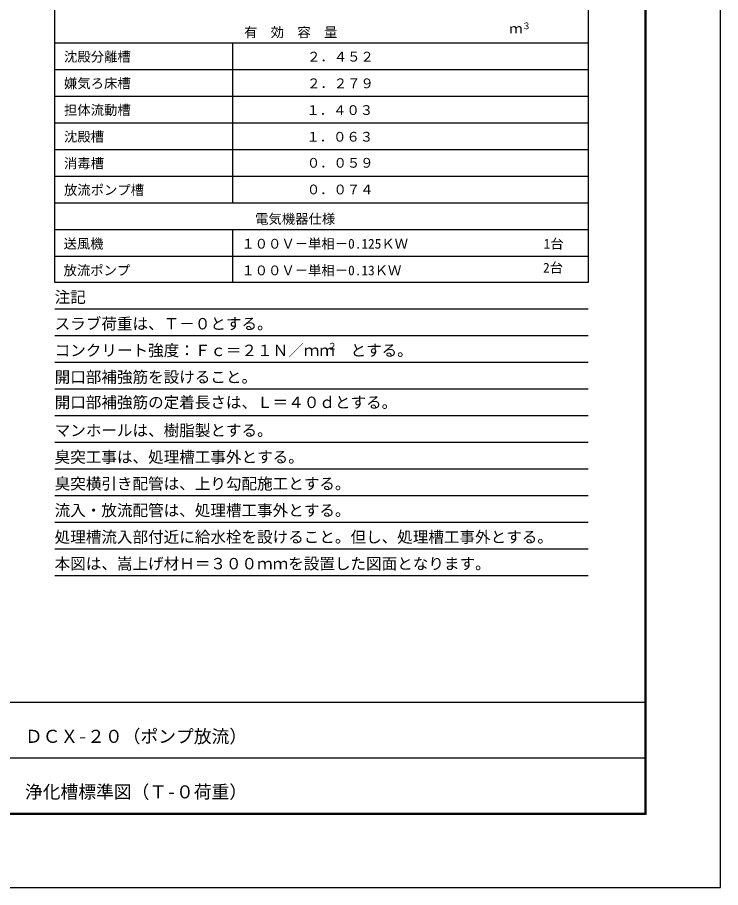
# Model space of a CAD drawing. Units: millimetres, scale not verified. Extents: x -14850 to 14850, y -10500 to 10500.
# Drawn here: x 6940 to 14850, y -10500 to -708 of the extents above; entities that cross this region are included whole.
import ezdxf
from ezdxf.enums import TextEntityAlignment as Align

# ---------------------------------------------------------------- set-up
doc = ezdxf.new("R2010")
doc.units = ezdxf.units.MM
doc.header["$LTSCALE"] = 50
for name, color, linetype, lineweight in [('0-1_空気管', 3, 'Continuous', 25), ('0-3_水管', 3, 'Continuous', 25), ('0-8_図面枠', 7, 'Continuous', 25), ('0-9_Axis_waku', 7, 'Continuous', 25)]:
    doc.layers.add(name, color=color, linetype=linetype, lineweight=lineweight)
doc.styles.add('ＭＳ ゴシック', font='')
doc.styles.get('ＭＳ ゴシック').set_extended_font_data('MS Gothic')

msp = doc.modelspace()

# ---------------------------------------------------------------- linework, layer by layer
at = {"layer": '0-1_空気管'}
for p, q in [((7359.57, -3692.71), (7359.57, 3507.32)), ((13359.57, 3507.32), (13359.57, -3692.71)), ((7359.57, -992.71), (13359.57, -992.71)), ((9359.57, -992.71), (9359.57, -2792.7)), ((7359.57, -1292.71), (13359.57, -1292.71)), ((7359.57, -1592.71), (13359.57, -1592.71)), ((7359.57, -1892.71), (13359.57, -1892.71)), ((7359.57, -2192.71), (13359.57, -2192.71)), ((7359.57, -2492.7), (13359.57, -2492.7)), ((7359.57, -2792.7), (13359.57, -2792.7)), ((7359.57, -3092.7), (13359.57, -3092.7)), ((9359.57, -3092.7), (9359.57, -3692.71)), ((7359.57, -3392.7), (13359.57, -3392.7)), ((13359.57, -3692.71), (7359.57, -3692.71))]:
    msp.add_line(p, q, dxfattribs=at)
at = {"layer": '0-3_水管'}
for p, q in [((13359.57, -3992.71), (7359.57, -3992.71)), ((13359.57, -4292.71), (7359.57, -4292.71)), ((13359.57, -4592.71), (7359.57, -4592.71)), ((13359.57, -4892.72), (7359.57, -4892.72)), ((13359.57, -5192.72), (7359.57, -5192.72)), ((13359.57, -5192.72), (7359.57, -5192.72)), ((13359.57, -5492.72), (7359.57, -5492.72)), ((13359.57, -5792.72), (7359.57, -5792.72)), ((13359.57, -6092.73), (7359.57, -6092.73)), ((13359.57, -6392.73), (7359.57, -6392.73)), ((13359.57, -6692.73), (7359.57, -6692.73)), ((13359.57, -6992.73), (7359.57, -6992.73))]:
    msp.add_line(p, q, dxfattribs=at)
at = {"layer": '0-8_図面枠'}
msp.add_lwpolyline([(-14850, -10500), (14850, -10500), (14850, 10500), (-14850, 10500)], close=True, dxfattribs=at)
at = {"layer": '0-9_Axis_waku'}
for p, q in [((14000, -9665), (14000, 9615)), ((14001, -9666.01), (14001, 9616)), ((14002, -9667.01), (14002, 9617)), ((14003, -9668.01), (14003, 9618)), ((14004, -9669.01), (14004, 9619)), ((14005, -9670.01), (14005, 9620)), ((14006, -9671.01), (14006, 9621)), ((14007, -9672.01), (14007, 9622)), ((14008, -9673.01), (14008, 9623)), ((14009, -9674.01), (14009, 9624)), ((14010, -9675.01), (14010, 9625)), ((14011, -9676.01), (14011, 9626)), ((14012, -9677.01), (14012, 9627)), ((14013, -9678.01), (14013, 9628)), ((14014, -9679.01), (14014, 9629)), ((-12950, -8415), (14000, -8415)), ((399.99, -9040), (13999.99, -9040)), ((14014, -9679.01), (-12964, -9679.01)), ((14013, -9678.01), (-12963, -9678.01)), ((14012, -9677.01), (-12962, -9677.01)), ((14011, -9676.01), (-12961, -9676.01)), ((14010, -9675.01), (-12960, -9675.01)), ((14009, -9674.01), (-12959, -9674.01)), ((14008, -9673.01), (-12958, -9673.01)), ((14007, -9672.01), (-12957, -9672.01)), ((14006, -9671.01), (-12956, -9671.01)), ((14005, -9670.01), (-12955, -9670.01)), ((14004, -9669.01), (-12954, -9669.01)), ((14003, -9668.01), (-12953, -9668.01)), ((14002, -9667.01), (-12952, -9667.01)), ((14001, -9666.01), (-12951, -9666.01)), ((-12950, -9665), (14000, -9665))]:
    msp.add_line(p, q, dxfattribs=at)

# ---------------------------------------------------------------- texts
at = {"layer": '0-1_空気管', "color": 4, "style": 'ＭＳ ゴシック'}
for s, height, p in [('３', 73.31, (12614.57, -862.71)), ('有\u3000効\u3000容\u3000量', 110, (9489.57, -962.71)), ('ｍ', 110, (12472.97, -921.42)), ('沈殿分離槽', 110, (7464.57, -1237.71)), ('２．４５２', 110, (10199.47, -1237.71)), ('嫌気ろ床槽', 110, (7464.57, -1537.72)), ('２．２７９', 110, (10199.47, -1537.71)), ('担体流動槽', 110, (7464.57, -1837.72)), ('１．４０３', 110, (10191.37, -1838.92)), ('沈殿槽', 110, (7464.57, -2137.71)), ('１．０６３', 110, (10191.37, -2138.92)), ('消毒槽', 110, (7464.57, -2437.71)), ('０．０５９', 110, (10195.98, -2432.15)), ('放流ポンプ槽', 110, (7464.57, -2737.71)), ('０．０７４', 110, (10195.98, -2732.15)), ('電気機器仕様', 110, (9614.57, -3062.71)), ('送風機', 110, (7459.57, -3342.7)), ('１００Ｖ－単相－0.125ＫＷ', 110, (9459.57, -3342.7)), ('1台', 110, (12859.58, -3342.7)), ('放流ポンプ', 110, (7459.58, -3642.71)), ('１００Ｖ－単相－0.13ＫＷ', 110, (9459.57, -3642.71)), ('2台', 110, (12853.15, -3611.84))]:
    msp.add_text(s, height=height, dxfattribs=at).set_placement(p, align=Align.BOTTOM_LEFT)
at = {"layer": '0-3_水管', "color": 4, "style": 'ＭＳ ゴシック'}
for s, height, p in [('注記', 128.4, (7359.57, -3957.38)), ('スラブ荷重は、Ｔ－０とする。', 128.4, (7359.57, -4257.39)), ('コンクリート強度：Ｆｃ＝２１Ｎ／ｍｍ\u3000とする。', 128.4, (7359.57, -4557.39)), ('２', 73.31, (10431.61, -4467.18)), ('開口部補強筋を設けること。', 128.4, (7359.57, -4857.39)), ('開口部補強筋の定着長さは、Ｌ＝４０ｄとする。', 128.4, (7359.57, -5142.04)), ('マンホールは、樹脂製とする。', 128.4, (7359.57, -5457.39)), ('臭突工事は、処理槽工事外とする。', 128.4, (7359.57, -5757.4)), ('臭突横引き配管は、上り勾配施工とする。', 128.4, (7359.57, -6057.4)), ('流入・放流配管は、処理槽工事外とする。', 128.4, (7359.57, -6357.4)), ('処理槽流入部付近に給水栓を設けること。但し、処理槽工事外とする。', 128.4, (7359.57, -6657.4)), ('本図は、嵩上げ材Ｈ＝３００ｍｍを設置した図面となります。', 128.4, (7359.57, -6957.4))]:
    msp.add_text(s, height=height, dxfattribs=at).set_placement(p, align=Align.BOTTOM_LEFT)
at = {"layer": '0-9_Axis_waku', "style": 'ＭＳ ゴシック'}
for s, p in [('ＤＣＸ-２０（ポンプ放流）', (7024.99, -8915)), ('浄化槽標準図（Ｔ-０荷重）', (7024.99, -9540))]:
    msp.add_text(s, height=146.6, dxfattribs=at).set_placement(p, align=Align.BOTTOM_LEFT)

doc.saveas('drawing.dxf')
